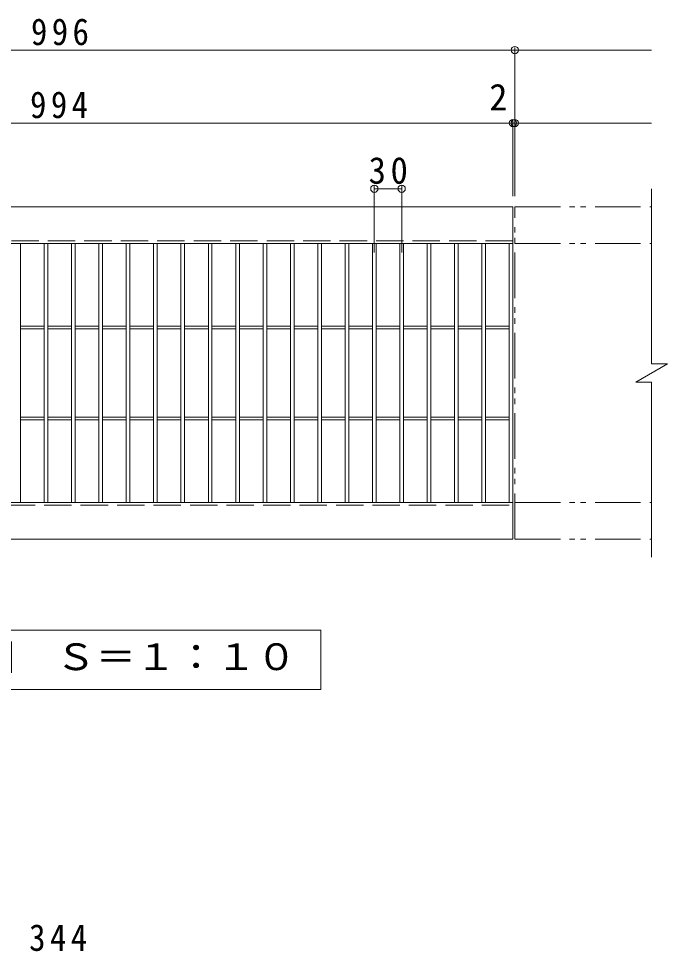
# Model space of a CAD drawing. Units: millimetres, scale not verified, with parts at other scales. Extents: x -1783 to 1804, y -1355 to 1170.
# Drawn here: x -1114 to -403, y 147 to 1170 of the extents above; entities that cross this region are included whole.
import ezdxf
from ezdxf.enums import TextEntityAlignment as Align

# ---------------------------------------------------------------- set-up
doc = ezdxf.new("R2010")
doc.units = ezdxf.units.MM
doc.header["$LTSCALE"] = 10
doc.header["$PDMODE"] = 32
doc.header["$PDSIZE"] = 8
doc.linetypes.add('DASHED3', pattern=[4, 3, -1])
doc.linetypes.add('DOUBLE_CHAIN1', pattern=[8.8, 5, -1, 0.6, -0.6, 0.6, -1])
for name, color, linetype, lineweight in [('A-0', 6, 'Continuous', 5), ('C-1', 2, 'Continuous', 9), ('C-2', 3, 'Continuous', 9), ('C-4', 7, 'Continuous', 9), ('C-5', 7, 'Continuous', 9)]:
    doc.layers.add(name, color=color, linetype=linetype, lineweight=lineweight)
doc.styles.add('ＭＳ ゴシック', font='')
doc.styles.get('ＭＳ ゴシック').set_extended_font_data('MS Gothic')

msp = doc.modelspace()

# ---------------------------------------------------------------- linework, layer by layer
at = {"layer": 'C-1'}
for p, q in [((-572.26, 963.29), (-1566.26, 963.29)), ((-572.26, 963.29), (-572.26, 923.29)), ((-572.26, 923.29), (-1566.26, 923.29)), ((-437.58, 771.29), (-402.94, 791.29)), ((-1566.26, 639.29), (-572.26, 639.29)), ((-572.26, 639.29), (-572.26, 599.29)), ((-1566.26, 599.29), (-572.26, 599.29))]:
    msp.add_line(p, q, dxfattribs=at)
at = {"layer": 'C-1', "linetype": 'DOUBLE_CHAIN1'}
for p, q in [((-570.26, 963.29), (-420.26, 963.29)), ((-570.26, 599.29), (-570.26, 963.29)), ((-570.26, 923.29), (-420.26, 923.29)), ((-570.26, 639.29), (-420.26, 639.29)), ((-570.26, 599.29), (-420.26, 599.29))]:
    msp.add_line(p, q, dxfattribs=at)
at = {"layer": 'C-1', "linetype": 'DASHED3'}
for p, q in [((-572.26, 926.29), (-1566.26, 926.29)), ((-1566.26, 636.29), (-572.26, 636.29))]:
    msp.add_line(p, q, dxfattribs=at)
at = {"layer": 'C-1'}
for points in [[(-420.26, 983.29), (-420.26, 791.29), (-402.94, 791.29)], [(-437.58, 771.29), (-420.26, 771.29), (-420.26, 579.29)]]:
    msp.add_lwpolyline(points, dxfattribs=at)
at = {"layer": 'C-2'}
for p, q in [((-1112.26, 923.29), (-1112.26, 639.29)), ((-1086.26, 923.29), (-1086.26, 639.29)), ((-1082.26, 923.29), (-1082.26, 639.29)), ((-1056.26, 923.29), (-1056.26, 639.29)), ((-1052.26, 923.29), (-1052.26, 639.29)), ((-1026.26, 923.29), (-1026.26, 639.29)), ((-1022.26, 923.29), (-1022.26, 639.29)), ((-996.26, 923.29), (-996.26, 639.29)), ((-992.26, 923.29), (-992.26, 639.29)), ((-966.26, 923.29), (-966.26, 639.29)), ((-962.26, 923.29), (-962.26, 639.29)), ((-936.26, 923.29), (-936.26, 639.29)), ((-932.26, 923.29), (-932.26, 639.29)), ((-906.26, 923.29), (-906.26, 639.29)), ((-902.26, 923.29), (-902.26, 639.29)), ((-876.26, 923.29), (-876.26, 639.29)), ((-872.26, 923.29), (-872.26, 639.29)), ((-846.26, 923.29), (-846.26, 639.29)), ((-842.26, 923.29), (-842.26, 639.29)), ((-816.26, 923.29), (-816.26, 639.29)), ((-812.26, 923.29), (-812.26, 639.29)), ((-786.26, 923.29), (-786.26, 639.29)), ((-782.26, 923.29), (-782.26, 639.29)), ((-756.26, 923.29), (-756.26, 639.29)), ((-752.26, 923.29), (-752.26, 639.29)), ((-726.26, 923.29), (-726.26, 639.29)), ((-722.26, 923.29), (-722.26, 639.29)), ((-696.26, 923.29), (-696.26, 639.29)), ((-692.26, 923.29), (-692.26, 639.29)), ((-666.26, 923.29), (-666.26, 639.29)), ((-662.26, 923.29), (-662.26, 639.29)), ((-636.26, 923.29), (-636.26, 639.29)), ((-632.26, 923.29), (-632.26, 639.29)), ((-606.26, 923.29), (-606.26, 639.29)), ((-602.26, 923.29), (-602.26, 639.29)), ((-576.26, 923.29), (-576.26, 639.29)), ((-572.26, 923.29), (-572.26, 639.29)), ((-1112.26, 832.79), (-1086.26, 832.79)), ((-1112.26, 829.79), (-1086.26, 829.79)), ((-1082.26, 832.79), (-1056.26, 832.79)), ((-1082.26, 829.79), (-1056.26, 829.79)), ((-1052.26, 832.79), (-1026.26, 832.79)), ((-1052.26, 829.79), (-1026.26, 829.79)), ((-1022.26, 832.79), (-996.26, 832.79)), ((-1022.26, 829.79), (-996.26, 829.79)), ((-992.26, 832.79), (-966.26, 832.79)), ((-992.26, 829.79), (-966.26, 829.79)), ((-962.26, 832.79), (-936.26, 832.79)), ((-962.26, 829.79), (-936.26, 829.79)), ((-932.26, 832.79), (-906.26, 832.79)), ((-932.26, 829.79), (-906.26, 829.79)), ((-902.26, 832.79), (-876.26, 832.79)), ((-902.26, 829.79), (-876.26, 829.79)), ((-872.26, 832.79), (-846.26, 832.79)), ((-872.26, 829.79), (-846.26, 829.79)), ((-842.26, 832.79), (-816.26, 832.79)), ((-842.26, 829.79), (-816.26, 829.79)), ((-812.26, 832.79), (-786.26, 832.79)), ((-812.26, 829.79), (-786.26, 829.79)), ((-782.26, 832.79), (-756.26, 832.79)), ((-782.26, 829.79), (-756.26, 829.79)), ((-752.26, 832.79), (-726.26, 832.79)), ((-752.26, 829.79), (-726.26, 829.79)), ((-722.26, 832.79), (-696.26, 832.79)), ((-722.26, 829.79), (-696.26, 829.79)), ((-692.26, 832.79), (-666.26, 832.79)), ((-692.26, 829.79), (-666.26, 829.79)), ((-662.26, 832.79), (-636.26, 832.79)), ((-662.26, 829.79), (-636.26, 829.79)), ((-632.26, 832.79), (-606.26, 832.79)), ((-632.26, 829.79), (-606.26, 829.79)), ((-602.26, 832.79), (-576.26, 832.79)), ((-602.26, 829.79), (-576.26, 829.79)), ((-1112.26, 732.79), (-1086.26, 732.79)), ((-1112.26, 729.79), (-1086.26, 729.79)), ((-1082.26, 732.79), (-1056.26, 732.79)), ((-1082.26, 729.79), (-1056.26, 729.79)), ((-1052.26, 732.79), (-1026.26, 732.79)), ((-1052.26, 729.79), (-1026.26, 729.79)), ((-1022.26, 732.79), (-996.26, 732.79)), ((-1022.26, 729.79), (-996.26, 729.79)), ((-992.26, 732.79), (-966.26, 732.79)), ((-992.26, 729.79), (-966.26, 729.79)), ((-962.26, 732.79), (-936.26, 732.79)), ((-962.26, 729.79), (-936.26, 729.79)), ((-932.26, 732.79), (-906.26, 732.79)), ((-932.26, 729.79), (-906.26, 729.79)), ((-902.26, 732.79), (-876.26, 732.79)), ((-902.26, 729.79), (-876.26, 729.79)), ((-872.26, 732.79), (-846.26, 732.79)), ((-872.26, 729.79), (-846.26, 729.79)), ((-842.26, 732.79), (-816.26, 732.79)), ((-842.26, 729.79), (-816.26, 729.79)), ((-812.26, 732.79), (-786.26, 732.79)), ((-812.26, 729.79), (-786.26, 729.79)), ((-782.26, 732.79), (-756.26, 732.79)), ((-782.26, 729.79), (-756.26, 729.79)), ((-752.26, 732.79), (-726.26, 732.79)), ((-752.26, 729.79), (-726.26, 729.79)), ((-722.26, 732.79), (-696.26, 732.79)), ((-722.26, 729.79), (-696.26, 729.79)), ((-692.26, 732.79), (-666.26, 732.79)), ((-692.26, 729.79), (-666.26, 729.79)), ((-662.26, 732.79), (-636.26, 732.79)), ((-662.26, 729.79), (-636.26, 729.79)), ((-632.26, 732.79), (-606.26, 732.79)), ((-632.26, 729.79), (-606.26, 729.79)), ((-602.26, 732.79), (-576.26, 732.79)), ((-602.26, 729.79), (-576.26, 729.79))]:
    msp.add_line(p, q, dxfattribs=at)
at = {"layer": 'C-4'}
for p, q in [((-1718.26, 1135.29), (-420.26, 1135.29)), ((-570.26, 975.29), (-570.26, 1138.29)), ((-1718.26, 1055.29), (-420.26, 1055.29)), ((-572.26, 975.29), (-572.26, 1058.29)), ((-724.26, 913.29), (-724.26, 986.29)), ((-724.26, 983.29), (-694.26, 983.29)), ((-694.26, 913.29), (-694.26, 986.29))]:
    msp.add_line(p, q, dxfattribs=at)
for p in [(-570.26, 1135.29), (-572.26, 1055.29), (-570.26, 1055.29), (-724.26, 983.29), (-694.26, 983.29)]:
    msp.add_point(p, dxfattribs=at)
at = {"layer": 'C-5'}
msp.add_lwpolyline([(-1357.76, 434.29), (-1357.76, 499.29), (-782.76, 499.29), (-782.76, 434.29)], close=True, dxfattribs=at)

# ---------------------------------------------------------------- texts
at = {"layer": 'A-0', "color": 2, "insert": (-1102.76, 147.29), "char_height": 29.33, "attachment_point": 7, "style": 'ＭＳ ゴシック'}
msp.add_mtext('\\T1.27;\\W0.9;344', dxfattribs=at)
at = {"layer": 'C-4', "color": 2, "style": 'ＭＳ ゴシック'}
msp.add_text('2', height=29.33, dxfattribs=at).set_placement((-598.22, 1060.29), align=Align.BOTTOM_LEFT)
at = {"layer": 'C-4', "color": 2, "char_height": 29.33, "attachment_point": 7, "style": 'ＭＳ ゴシック'}
for s, insert in [('\\T1.27;\\W0.9;996', (-1100.76, 1140.29)), ('\\T1.27;\\W0.9;994', (-1101.76, 1060.29)), ('\\T1.27;\\W0.95;30', (-730.51, 988.29))]:
    msp.add_mtext(s, dxfattribs=dict(at, insert=insert))
at = {"layer": 'C-5', "color": 2, "style": 'ＭＳ ゴシック', "width": 1.1}
msp.add_text('平面詳細図\u3000Ｓ＝１：１０', height=29.33, dxfattribs=at).set_placement((-1337.76, 446.79), align=Align.BOTTOM_LEFT)

doc.saveas('drawing.dxf')
